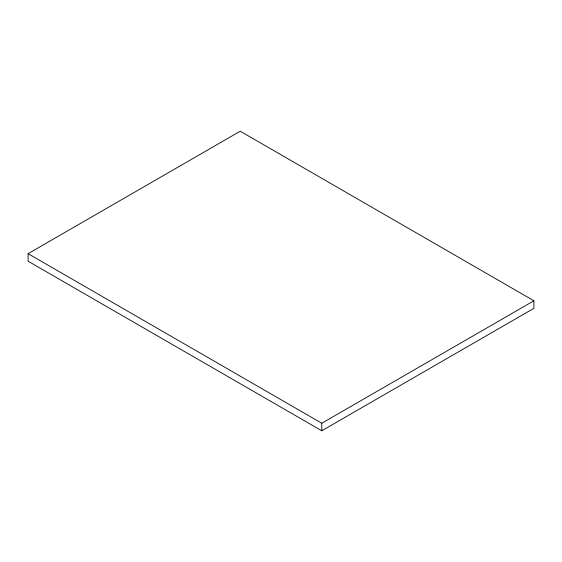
<?xml version="1.0" encoding="UTF-8"?>
<svg xmlns="http://www.w3.org/2000/svg" width="562" height="562" viewBox="0 0 562 562"><rect width="100%" height="100%" fill="white"/><g stroke="black" fill="none" stroke-linecap="round" stroke-linejoin="round"><path stroke-width="0.84" d="M28.1 253.68L240.213 131.22L533.9 300.782L533.9 308.32L321.787 430.78L28.1 261.218L28.1 253.68L321.787 423.242L533.9 300.782M321.787 423.242L321.787 430.78"/></g></svg>
